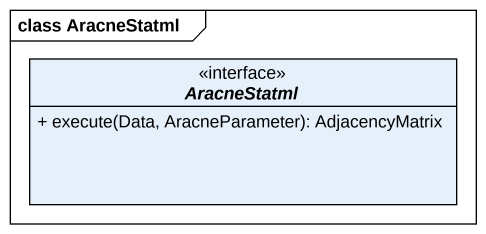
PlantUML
@startuml
mainframe class AracneStatml
hide circle
hide empty members
skinparam classAttributeIconSize 0
interface AracneStatml <<interface>> {
  + execute(Data, AracneParameter): AdjacencyMatrix
}
@enduml
